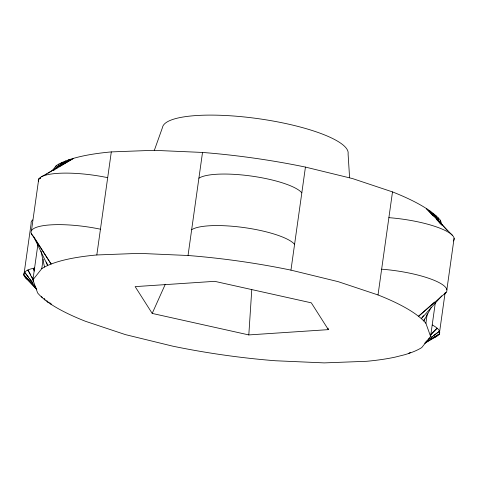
<?xml version="1.0" encoding="UTF-8"?>
<svg xmlns="http://www.w3.org/2000/svg" width="478" height="478" viewBox="0 0 478 478"><rect width="100%" height="100%" fill="white"/><g stroke="black" fill="none" stroke-linecap="round" stroke-linejoin="round"><path stroke-width="0.72" d="M328.039 328.195L328.368 329.635L248.811 334.923L251.775 289.614M36.776 289.477L23.9 274.964L31.142 223.435A53.715 12.721 8 0 1 32.713 219.922M31.458 230.689L38.7 179.16L40.582 177.965M435.35 302.544L430.594 336.41L421.745 347.584A205.152 48.589 8 0 1 404.304 354.837L395.031 357.15A205.152 48.589 8 0 1 366.692 361.29L324.239 362.892L275.483 360.759A200.838 47.567 8 0 1 172.558 346.12L125.403 334.612L85.496 321.3A200.838 47.567 8 0 1 37.625 292.954L32.922 279.851L37.887 244.515M32.922 279.851L41.771 268.672L43.116 259.1M55.842 168.561L56.255 165.615A200.838 47.567 8 0 1 111.308 151.908L153.761 150.313L202.517 152.446A200.838 47.567 8 0 1 305.442 167.085L352.597 178.593L392.504 191.905A200.838 47.567 8 0 1 440.375 220.25L442.108 225.078M41.771 268.672A200.838 47.567 8 0 1 96.825 254.965L111.308 151.908M96.825 254.965L139.277 253.364L188.033 255.497L202.517 152.446M430.594 336.41L425.892 323.301A200.838 47.567 8 0 0 378.02 294.956L338.113 281.644L290.959 270.136L305.442 167.085M378.02 294.956L392.504 191.905M425.892 323.301L427.236 313.735M439.957 223.196L440.375 220.25M424.828 343.198L439.3 334.044L445.096 292.823M446.858 289.77L454.1 238.241M424.315 318.862L423.795 320.995L431.216 307.432M154.233 150.654L162.502 127.471A93.724 22.197 8 0 1 259.028 118.777A93.724 22.197 8 0 1 348.086 153.862L349.591 177.696M248.811 334.923L152.201 313.419L165.292 284.261M56.906 167.82L59.021 163.996M60.533 164.97L62.14 162.454L57.581 167.288M423.484 315.659L421.339 318.659L441.857 295.822M52.275 170.646L56.255 165.615M430.523 335.168L437.125 328.195L430.26 334.827M434.55 302.09L418.519 316.305L446.105 292.47M53.829 170.102L65.606 160.996M425.886 341.716L439.479 331.254L433.516 335.544M62.887 164.342L64.07 163.482M65.856 162.197L69.424 159.622L48.105 173.179M428.742 338.974L429.937 338.119M431.132 337.259L432.321 336.404M45.595 174.775L46.85 173.974M408.463 353.553L410.351 352.358M38.7 179.16L40.6 178.025M53.285 170.449L54.552 169.69M55.818 168.937L57.718 167.796M58.991 167.043L73.57 158.332L41.413 176.788M427.846 340.85L429.119 340.091M430.391 339.338L439.3 334.044M424.966 343.049L436.587 336.416M452.308 235.224L426.304 208.498L433.385 216.068M25.693 277.975L36.615 289.202M49.61 302.562L51.69 304.701L50.68 303.62M436.414 219.312L440.961 224.182M23.9 274.964L32.492 284.153M429.83 210.882L447.163 230.426M46.683 300.644L48.17 302.323L47.262 301.164M28.728 277.461L24.653 272.257L35.91 287.577M29.63 278.614L32.797 282.665M441.66 225.036L433.002 213.248L434.46 215.799M44.131 298.774L44.998 299.951L44.269 298.678M31.279 233.473L51.122 264.053L33.633 236.538L47.657 265.511L46.408 262.028M328.368 329.635L311.315 302.837L214.706 281.333L135.149 286.621L152.201 313.419M30.825 275.089L27.921 269.992L33.693 281.166M31.554 276.368L33.37 279.552M435.822 215.608L439.216 222.18L438.278 217.938M41.496 296.282L42.178 297.597M34.171 270.423L33.544 268.278L34.195 271.116M40.994 251.237L44.538 267.053M38.324 181.222A53.715 12.721 8 0 1 107.687 177.673M198.896 178.21A53.715 12.721 8 0 1 251.96 176.149A53.715 12.721 8 0 1 301.821 192.849M188.033 255.497A200.838 47.567 8 0 1 290.959 270.136M381.641 269.192A53.715 12.721 8 0 1 433.02 279.857A53.715 12.721 8 0 1 444.193 294.042M27.007 279.158A53.715 12.721 8 0 1 34.792 268.033M388.883 217.663A53.715 12.721 8 0 1 453.347 240.948M33.072 236.013A53.715 12.721 8 0 1 47.238 225.156A53.715 12.721 8 0 1 100.446 229.201M432.345 324.998A53.715 12.721 8 0 1 434.944 337.175M191.654 229.739A53.715 12.721 8 0 1 244.718 227.671A53.715 12.721 8 0 1 294.579 244.378"/></g></svg>
